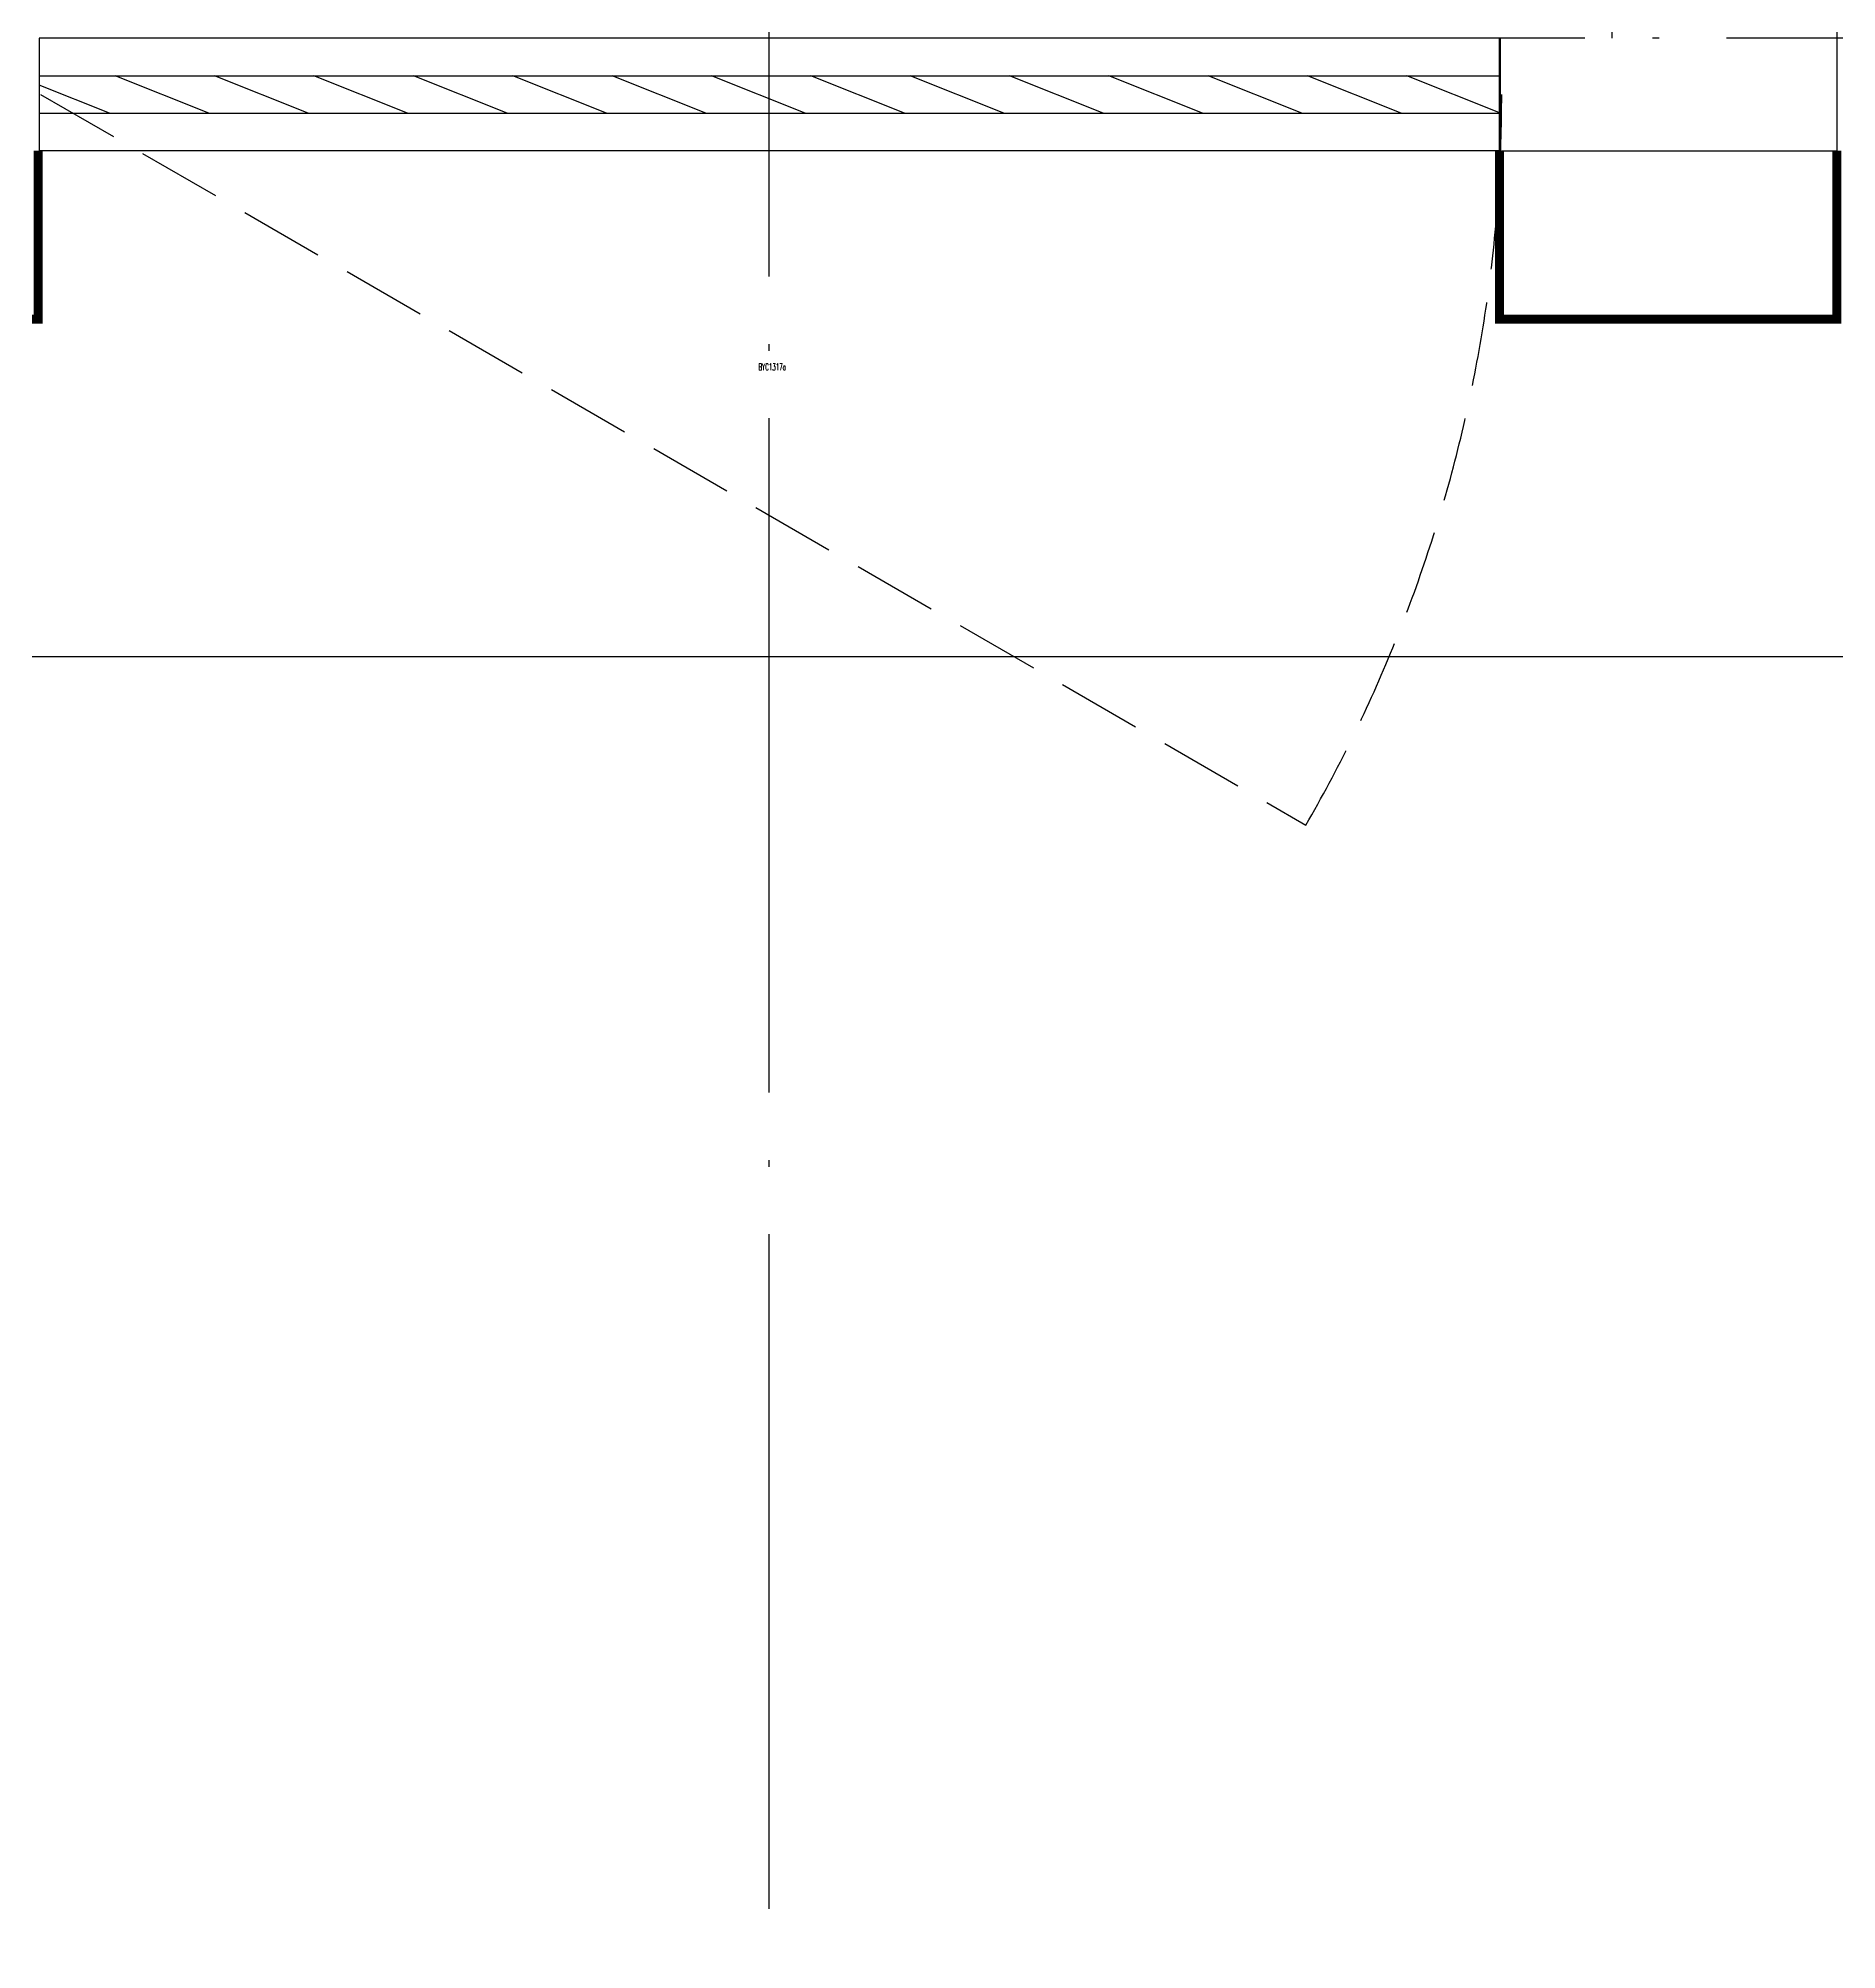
# Model space of a CAD drawing. Extents: x 27938 to 1507990, y 110129 to 923079.
# Drawn here: x 842967 to 844567, y 516540 to 518240 of the extents above; entities that cross this region are included whole.
import ezdxf

# ---------------------------------------------------------------- set-up
doc = ezdxf.new("R2010")
doc.units = 0
doc.header["$LTSCALE"] = 1000
doc.header["$MEASUREMENT"] = 0
doc.linetypes.add('DASH', pattern=[0.35, 0.25, -0.1])
doc.linetypes.add('DOTE', pattern=[2.42, 2, -0.2, 0.02, -0.2])
for name, color, linetype in [('DOTE', 1, 'Continuous'), ('WALL', 9, 'Continuous'), ('WINDOW', 4, 'Continuous'), ('WINDOW_TEXT', 7, 'Continuous'), ('看线', 251, 'Continuous')]:
    doc.layers.add(name, color=color, linetype=linetype)
doc.styles.add('_TCH_WINDOW', font='SIMPLEX.shx', dxfattribs={"width": 0.7, "height": 3.5, "bigfont": 'GBCBIG.shx'})

# ---------------------------------------------------------------- blocks, each defined once
blk = doc.blocks.new('GDGDGDSDA')
at = {"layer": 'DOTE', "color": 0, "linetype": 'DOTE', "ltscale": 0.3}
for p, q in [((435034.6, 370658.3), (435034.8, 359558.3)), ((435784.8, 362158.3), (435784.8, 361558.3)), ((471334.8, 361558.3), (417334.8, 361558.3))]:
    blk.add_line(p, q, dxfattribs=at)
blk = doc.blocks.new('$WINLIB2D$00000039')
at = {"color": 0}
for points in [[(-0.5, 0.5), (-0.5, -0.5)], [(0.5, 0.5), (-0.5, 0.5)], [(0.5, -0.5), (0.5, 0.5)], [(-0.5, 0.1667), (0.5, 0.1667)], [(-0.3839, -0.1667), (-0.448, 0.1667)], [(-0.3159, -0.1667), (-0.38, 0.1667)], [(-0.2479, -0.1667), (-0.312, 0.1667)], [(-0.1799, -0.1667), (-0.244, 0.1667)], [(-0.1119, -0.1667), (-0.176, 0.1667)], [(-0.0439, -0.1667), (-0.108, 0.1667)], [(0.0241, -0.1667), (-0.04, 0.1667)], [(0.0921, -0.1667), (0.028, 0.1667)], [(0.16, -0.1667), (0.0959, 0.1667)], [(0.228, -0.1667), (0.1639, 0.1667)], [(0.296, -0.1667), (0.2319, 0.1667)], [(0.364, -0.1667), (0.2999, 0.1667)], [(0.432, -0.1667), (0.3679, 0.1667)], [(0.5, -0.1667), (0.4359, 0.1667)], [(-0.4519, -0.1667), (-0.5, 0.0836)], [(-0.5, -0.1667), (0.5, -0.1667)], [(0.5, -0.5), (-0.5, -0.5)]]:
    blk.add_lwpolyline(points, dxfattribs=at)

msp = doc.modelspace()

# ---------------------------------------------------------------- linework, layer by layer
at = {"color": 8, "const_width": 8}
for points in [[(842966.6, 518140.4), (842966.6, 517990.4), (842666.6, 517990.4), (842666.6, 518140.4)], [(844566.6, 518140.4), (844566.6, 517990.4), (844266.6, 517990.4), (844266.6, 518140.4)]]:
    msp.add_lwpolyline(points, dxfattribs=at)
at = {"layer": 'WALL', "color": 8}
for p, q in [((844566.6, 518340.4), (844566.6, 518140.4)), ((844266.6, 518140.4), (844266.6, 518240.4)), ((844266.6, 518140.4), (844466.6, 518140.4)), ((844466.6, 518140.4), (844466.6, 518140.4)), ((844466.6, 518140.4), (844566.6, 518140.4))]:
    msp.add_line(p, q, dxfattribs=at)
at = {"layer": 'WINDOW', "color": 8, "linetype": 'DASH', "ltscale": 0.3}
msp.add_lwpolyline([(842968.5, 518190.4), (844094.3, 517540.4, 0.131652), (844268.5, 518190.4)], format="xyb", dxfattribs=at)
at = {"layer": '看线', "color": 8}
msp.add_lwpolyline([(830316.6, 519340.4), (830316.6, 517690.4), (850516.6, 517690.4), (850516.6, 519190.4), (852916.6, 519190.4)], dxfattribs=at)

# ---------------------------------------------------------------- block references
at = {"layer": 'DOTE', "color": 169}
msp.add_blockref('GDGDGDSDA', (408581.8, 156682.1), dxfattribs=at)
at = {"layer": 'WINDOW', "color": 8}
ref = msp.add_blockref('$WINLIB2D$00000039', (843617.5, 518190.4), dxfattribs=dict(at, xscale=1299.999999983003, yscale=100, zscale=1299.999999983003))
ref.add_attrib('A', 'BYC1317a', (843607.3, 517945), dxfattribs={"layer": 'WINDOW_TEXT', "color": 8, "ltscale": 0.5, "height": 5.95, "style": '_TCH_WINDOW', "width": 0.494118})

doc.saveas('drawing.dxf')
